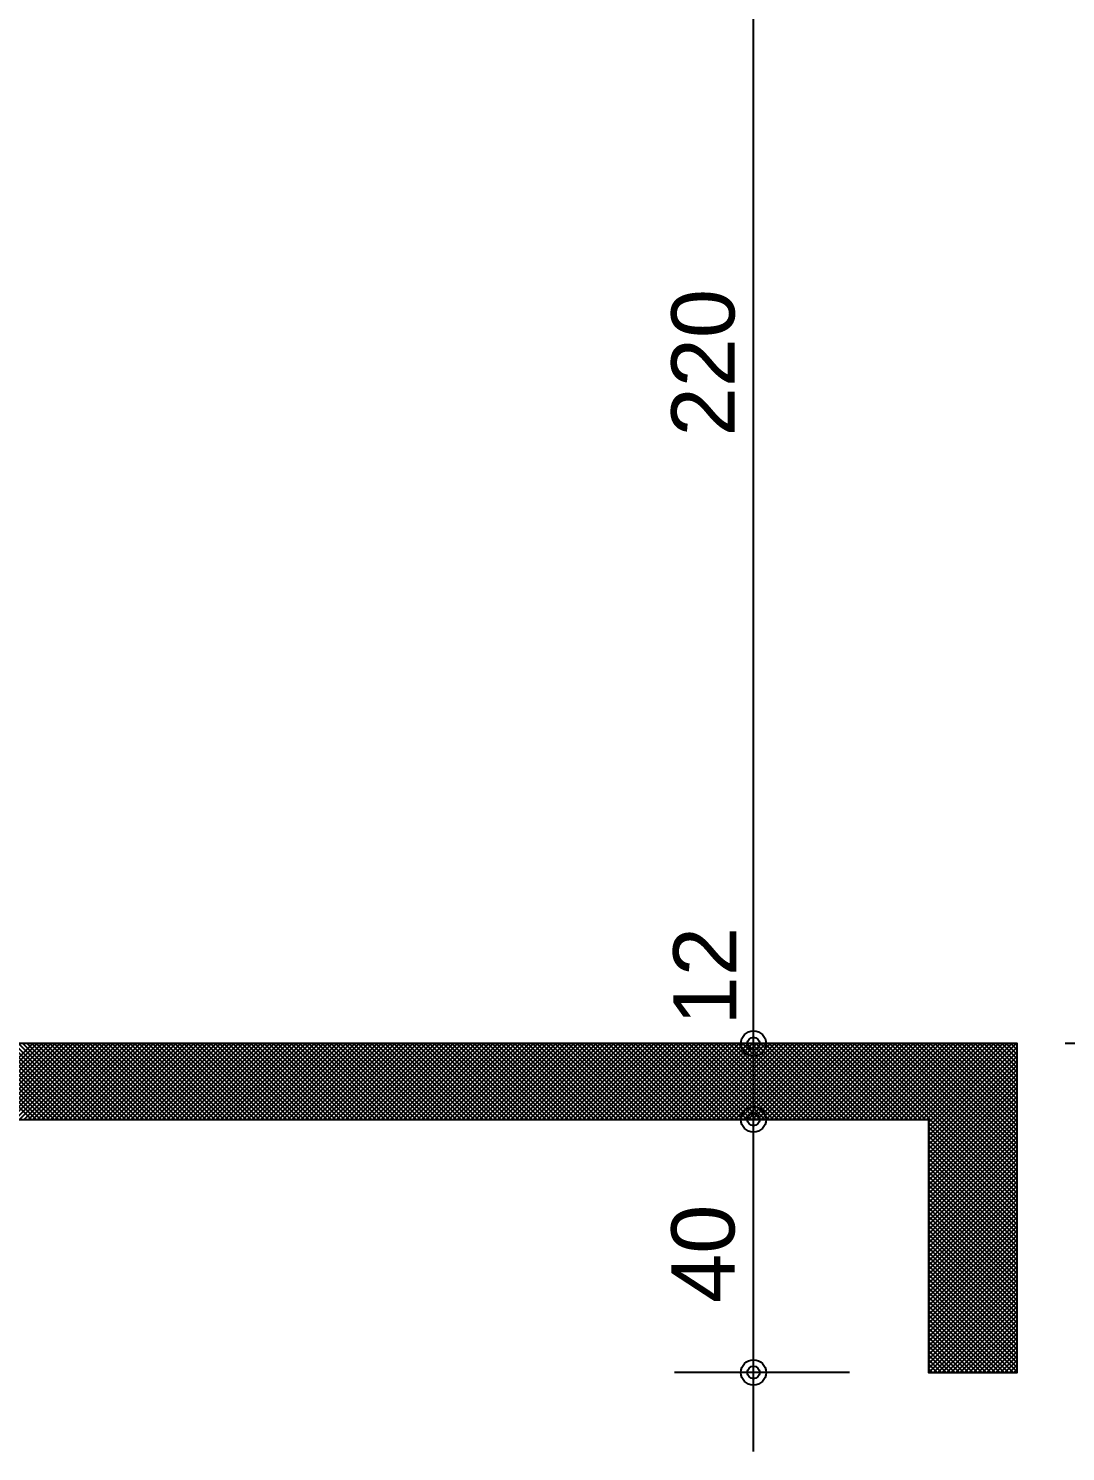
# Model space of a CAD drawing. Extents: x 0 to 119, y 0 to 84.
# Drawn here: x 63.924 to 67.206, y 27.901 to 32.401 of the extents above; entities that cross this region are included whole.
import ezdxf

# ---------------------------------------------------------------- set-up
doc = ezdxf.new("R2010")
doc.units = 0
doc.header["$MEASUREMENT"] = 0
doc.linetypes.add('ESTILO_TQS_0003', pattern=[1.5, 0.5, -0.4, 0.1, -0.5])
for name, color, linetype in [('29', 9, 'CONTINUOUS'), ('3', 7, 'CONTINUOUS'), ('32', 250, 'CONTINUOUS'), ('6', 178, 'CONTINUOUS')]:
    doc.layers.add(name, color=color, linetype=linetype)
doc.styles.add('TQS_ARIAL', font='arial.ttf')

msp = doc.modelspace()

# ---------------------------------------------------------------- linework, layer by layer
at = {"layer": '29', "color": 9, "linetype": 'Continuous'}
for p, q in [((63.694503, 29.191044), (63.934503, 28.951044)), ((63.698271, 28.951044), (63.938271, 29.191044)), ((63.708645, 29.191044), (63.948645, 28.951044)), ((63.712413, 28.951044), (63.952413, 29.191044)), ((63.722787, 29.191044), (63.962787, 28.951044)), ((63.726555, 28.951044), (63.966555, 29.191044)), ((63.736929, 29.191044), (63.976929, 28.951044)), ((63.740697, 28.951044), (63.980697, 29.191044)), ((63.751072, 29.191044), (63.991072, 28.951044)), ((63.754839, 28.951044), (63.994839, 29.191044)), ((63.765214, 29.191044), (64.005214, 28.951044)), ((63.768982, 28.951044), (64.008982, 29.191044)), ((63.779356, 29.191044), (64.019356, 28.951044)), ((63.783124, 28.951044), (64.023124, 29.191044)), ((63.793498, 29.191044), (64.033498, 28.951044)), ((63.797266, 28.951044), (64.037266, 29.191044)), ((63.80764, 29.191044), (64.04764, 28.951044)), ((63.811408, 28.951044), (64.051408, 29.191044)), ((63.821782, 29.191044), (64.061782, 28.951044)), ((63.82555, 28.951044), (64.06555, 29.191044)), ((63.835924, 29.191044), (64.075924, 28.951044)), ((63.839692, 28.951044), (64.079692, 29.191044)), ((63.850067, 29.191044), (64.090067, 28.951044)), ((63.853834, 28.951044), (64.093834, 29.191044)), ((63.864209, 29.191044), (64.104209, 28.951044)), ((63.867977, 28.951044), (64.107977, 29.191044)), ((63.878351, 29.191044), (64.118351, 28.951044)), ((63.882119, 28.951044), (64.122119, 29.191044)), ((63.892493, 29.191044), (64.132493, 28.951044)), ((63.896261, 28.951044), (64.136261, 29.191044)), ((63.906635, 29.191044), (64.146635, 28.951044)), ((63.910403, 28.951044), (64.150403, 29.191044)), ((63.920777, 29.191044), (64.160777, 28.951044)), ((63.924545, 28.951044), (64.164545, 29.191044)), ((63.934919, 29.191044), (64.174919, 28.951044)), ((63.938687, 28.951044), (64.178687, 29.191044)), ((63.949062, 29.191044), (64.189062, 28.951044)), ((63.952829, 28.951044), (64.192829, 29.191044)), ((63.963204, 29.191044), (64.203204, 28.951044)), ((63.966972, 28.951044), (64.206972, 29.191044)), ((63.977346, 29.191044), (64.217346, 28.951044)), ((63.981114, 28.951044), (64.221114, 29.191044)), ((63.991488, 29.191044), (64.231488, 28.951044)), ((63.995256, 28.951044), (64.235256, 29.191044)), ((64.00563, 29.191044), (64.24563, 28.951044)), ((64.009398, 28.951044), (64.249398, 29.191044)), ((64.019772, 29.191044), (64.259772, 28.951044)), ((64.02354, 28.951044), (64.26354, 29.191044)), ((64.033914, 29.191044), (64.273914, 28.951044)), ((64.037682, 28.951044), (64.277682, 29.191044)), ((64.048056, 29.191044), (64.288056, 28.951044)), ((64.051824, 28.951044), (64.291824, 29.191044)), ((64.062199, 29.191044), (64.302199, 28.951044)), ((64.065966, 28.951044), (64.305966, 29.191044)), ((64.076341, 29.191044), (64.316341, 28.951044)), ((64.080109, 28.951044), (64.320109, 29.191044)), ((64.090483, 29.191044), (64.330483, 28.951044)), ((64.094251, 28.951044), (64.334251, 29.191044)), ((64.104625, 29.191044), (64.344625, 28.951044)), ((64.108393, 28.951044), (64.348393, 29.191044)), ((64.118767, 29.191044), (64.358767, 28.951044)), ((64.122535, 28.951044), (64.362535, 29.191044)), ((64.132909, 29.191044), (64.372909, 28.951044)), ((64.136677, 28.951044), (64.376677, 29.191044)), ((64.147051, 29.191044), (64.387051, 28.951044)), ((64.150819, 28.951044), (64.390819, 29.191044)), ((64.161194, 29.191044), (64.401194, 28.951044)), ((64.164961, 28.951044), (64.404961, 29.191044)), ((64.175336, 29.191044), (64.415336, 28.951044)), ((64.179104, 28.951044), (64.419104, 29.191044)), ((64.189478, 29.191044), (64.429478, 28.951044)), ((64.193246, 28.951044), (64.433246, 29.191044)), ((64.20362, 29.191044), (64.44362, 28.951044)), ((64.207388, 28.951044), (64.447388, 29.191044)), ((64.217762, 29.191044), (64.457762, 28.951044)), ((64.22153, 28.951044), (64.46153, 29.191044)), ((64.231904, 29.191044), (64.471904, 28.951044)), ((64.235672, 28.951044), (64.475672, 29.191044)), ((64.246046, 29.191044), (64.486046, 28.951044)), ((64.249814, 28.951044), (64.489814, 29.191044)), ((64.260189, 29.191044), (64.500189, 28.951044)), ((64.263956, 28.951044), (64.503956, 29.191044)), ((64.274331, 29.191044), (64.514331, 28.951044)), ((64.278098, 28.951044), (64.518098, 29.191044)), ((64.288473, 29.191044), (64.528473, 28.951044)), ((64.292241, 28.951044), (64.532241, 29.191044)), ((64.302615, 29.191044), (64.542615, 28.951044)), ((64.306383, 28.951044), (64.546383, 29.191044)), ((64.316757, 29.191044), (64.556757, 28.951044)), ((64.320525, 28.951044), (64.560525, 29.191044)), ((64.330899, 29.191044), (64.570899, 28.951044)), ((64.334667, 28.951044), (64.574667, 29.191044)), ((64.345041, 29.191044), (64.585041, 28.951044)), ((64.348809, 28.951044), (64.588809, 29.191044)), ((64.359183, 29.191044), (64.599183, 28.951044)), ((64.362951, 28.951044), (64.602951, 29.191044)), ((64.373326, 29.191044), (64.613326, 28.951044)), ((64.377093, 28.951044), (64.617093, 29.191044)), ((64.387468, 29.191044), (64.627468, 28.951044)), ((64.391236, 28.951044), (64.631236, 29.191044)), ((64.40161, 29.191044), (64.64161, 28.951044)), ((64.405378, 28.951044), (64.645378, 29.191044)), ((64.415752, 29.191044), (64.655752, 28.951044)), ((64.41952, 28.951044), (64.65952, 29.191044)), ((64.429894, 29.191044), (64.669894, 28.951044)), ((64.433662, 28.951044), (64.673662, 29.191044)), ((64.444036, 29.191044), (64.684036, 28.951044)), ((64.447804, 28.951044), (64.687804, 29.191044)), ((64.458178, 29.191044), (64.698178, 28.951044)), ((64.461946, 28.951044), (64.701946, 29.191044)), ((64.472321, 29.191044), (64.712321, 28.951044)), ((64.476088, 28.951044), (64.716088, 29.191044)), ((64.486463, 29.191044), (64.726463, 28.951044)), ((64.490231, 28.951044), (64.730231, 29.191044)), ((64.500605, 29.191044), (64.740605, 28.951044)), ((64.504373, 28.951044), (64.744373, 29.191044)), ((64.514747, 29.191044), (64.754747, 28.951044)), ((64.518515, 28.951044), (64.758515, 29.191044)), ((64.528889, 29.191044), (64.768889, 28.951044)), ((64.532657, 28.951044), (64.772657, 29.191044)), ((64.543031, 29.191044), (64.783031, 28.951044)), ((64.546799, 28.951044), (64.786799, 29.191044)), ((64.557173, 29.191044), (64.797173, 28.951044)), ((64.560941, 28.951044), (64.800941, 29.191044)), ((64.571315, 29.191044), (64.811315, 28.951044)), ((64.575083, 28.951044), (64.815083, 29.191044)), ((64.585458, 29.191044), (64.825458, 28.951044)), ((64.589225, 28.951044), (64.829225, 29.191044)), ((64.5996, 29.191044), (64.8396, 28.951044)), ((64.603368, 28.951044), (64.843368, 29.191044)), ((64.613742, 29.191044), (64.853742, 28.951044)), ((64.61751, 28.951044), (64.85751, 29.191044)), ((64.627884, 29.191044), (64.867884, 28.951044)), ((64.631652, 28.951044), (64.871652, 29.191044)), ((64.642026, 29.191044), (64.882026, 28.951044)), ((64.645794, 28.951044), (64.885794, 29.191044)), ((64.656168, 29.191044), (64.896168, 28.951044)), ((64.659936, 28.951044), (64.899936, 29.191044)), ((64.67031, 29.191044), (64.91031, 28.951044)), ((64.674078, 28.951044), (64.914078, 29.191044)), ((64.684453, 29.191044), (64.924453, 28.951044)), ((64.68822, 28.951044), (64.92822, 29.191044)), ((64.698595, 29.191044), (64.938595, 28.951044)), ((64.702363, 28.951044), (64.942363, 29.191044)), ((64.712737, 29.191044), (64.952737, 28.951044)), ((64.716505, 28.951044), (64.956505, 29.191044)), ((64.726879, 29.191044), (64.966879, 28.951044)), ((64.730647, 28.951044), (64.970647, 29.191044)), ((64.741021, 29.191044), (64.981021, 28.951044)), ((64.744789, 28.951044), (64.984789, 29.191044)), ((64.755163, 29.191044), (64.995163, 28.951044)), ((64.758931, 28.951044), (64.998931, 29.191044)), ((64.769305, 29.191044), (65.009305, 28.951044)), ((64.773073, 28.951044), (65.013073, 29.191044)), ((64.783448, 29.191044), (65.023448, 28.951044)), ((64.787215, 28.951044), (65.027215, 29.191044)), ((64.79759, 29.191044), (65.03759, 28.951044)), ((64.801358, 28.951044), (65.041358, 29.191044)), ((64.811732, 29.191044), (65.051732, 28.951044)), ((64.8155, 28.951044), (65.0555, 29.191044)), ((64.825874, 29.191044), (65.065874, 28.951044)), ((64.829642, 28.951044), (65.069642, 29.191044)), ((64.840016, 29.191044), (65.080016, 28.951044)), ((64.843784, 28.951044), (65.083784, 29.191044)), ((64.854158, 29.191044), (65.094158, 28.951044)), ((64.857926, 28.951044), (65.097926, 29.191044)), ((64.8683, 29.191044), (65.1083, 28.951044)), ((64.872068, 28.951044), (65.112068, 29.191044)), ((64.882442, 29.191044), (65.122442, 28.951044)), ((64.88621, 28.951044), (65.12621, 29.191044)), ((64.896585, 29.191044), (65.136585, 28.951044)), ((64.900352, 28.951044), (65.140352, 29.191044)), ((64.910727, 29.191044), (65.150727, 28.951044)), ((64.914495, 28.951044), (65.154495, 29.191044)), ((64.924869, 29.191044), (65.164869, 28.951044)), ((64.928637, 28.951044), (65.168637, 29.191044)), ((64.939011, 29.191044), (65.179011, 28.951044)), ((64.942779, 28.951044), (65.182779, 29.191044)), ((64.953153, 29.191044), (65.193153, 28.951044)), ((64.956921, 28.951044), (65.196921, 29.191044)), ((64.967295, 29.191044), (65.207295, 28.951044)), ((64.971063, 28.951044), (65.211063, 29.191044)), ((64.981437, 29.191044), (65.221437, 28.951044)), ((64.985205, 28.951044), (65.225205, 29.191044)), ((64.99558, 29.191044), (65.23558, 28.951044)), ((64.999347, 28.951044), (65.239347, 29.191044)), ((65.009722, 29.191044), (65.249722, 28.951044)), ((65.01349, 28.951044), (65.25349, 29.191044)), ((65.023864, 29.191044), (65.263864, 28.951044)), ((65.027632, 28.951044), (65.267632, 29.191044)), ((65.038006, 29.191044), (65.278006, 28.951044)), ((65.041774, 28.951044), (65.281774, 29.191044)), ((65.052148, 29.191044), (65.292148, 28.951044)), ((65.055916, 28.951044), (65.295916, 29.191044)), ((65.06629, 29.191044), (65.30629, 28.951044)), ((65.070058, 28.951044), (65.310058, 29.191044)), ((65.080432, 29.191044), (65.320432, 28.951044)), ((65.0842, 28.951044), (65.3242, 29.191044)), ((65.094575, 29.191044), (65.334575, 28.951044)), ((65.098342, 28.951044), (65.338342, 29.191044)), ((65.108717, 29.191044), (65.348717, 28.951044)), ((65.112484, 28.951044), (65.352484, 29.191044)), ((65.122859, 29.191044), (65.362859, 28.951044)), ((65.126627, 28.951044), (65.366627, 29.191044)), ((65.137001, 29.191044), (65.377001, 28.951044)), ((65.140769, 28.951044), (65.380769, 29.191044)), ((65.151143, 29.191044), (65.391143, 28.951044)), ((65.154911, 28.951044), (65.394911, 29.191044)), ((65.165285, 29.191044), (65.405285, 28.951044)), ((65.169053, 28.951044), (65.409053, 29.191044)), ((65.179427, 29.191044), (65.419427, 28.951044)), ((65.183195, 28.951044), (65.423195, 29.191044)), ((65.193569, 29.191044), (65.433569, 28.951044)), ((65.197337, 28.951044), (65.437337, 29.191044)), ((65.207712, 29.191044), (65.447712, 28.951044)), ((65.211479, 28.951044), (65.451479, 29.191044)), ((65.221854, 29.191044), (65.461854, 28.951044)), ((65.225622, 28.951044), (65.465622, 29.191044)), ((65.235996, 29.191044), (65.475996, 28.951044)), ((65.239764, 28.951044), (65.479764, 29.191044)), ((65.250138, 29.191044), (65.490138, 28.951044)), ((65.253906, 28.951044), (65.493906, 29.191044)), ((65.26428, 29.191044), (65.50428, 28.951044)), ((65.268048, 28.951044), (65.508048, 29.191044)), ((65.278422, 29.191044), (65.518422, 28.951044)), ((65.28219, 28.951044), (65.52219, 29.191044)), ((65.292564, 29.191044), (65.532564, 28.951044)), ((65.296332, 28.951044), (65.536332, 29.191044)), ((65.306707, 29.191044), (65.546707, 28.951044)), ((65.310474, 28.951044), (65.550474, 29.191044)), ((65.320849, 29.191044), (65.560849, 28.951044)), ((65.324617, 28.951044), (65.564617, 29.191044)), ((65.334991, 29.191044), (65.574991, 28.951044)), ((65.338759, 28.951044), (65.578759, 29.191044)), ((65.349133, 29.191044), (65.589133, 28.951044)), ((65.352901, 28.951044), (65.592901, 29.191044)), ((65.363275, 29.191044), (65.603275, 28.951044)), ((65.367043, 28.951044), (65.607043, 29.191044)), ((65.377417, 29.191044), (65.617417, 28.951044)), ((65.381185, 28.951044), (65.621185, 29.191044)), ((65.391559, 29.191044), (65.631559, 28.951044)), ((65.395327, 28.951044), (65.635327, 29.191044)), ((65.405701, 29.191044), (65.645701, 28.951044)), ((65.409469, 28.951044), (65.649469, 29.191044)), ((65.419844, 29.191044), (65.659844, 28.951044)), ((65.423611, 28.951044), (65.663611, 29.191044)), ((65.433986, 29.191044), (65.673986, 28.951044)), ((65.437754, 28.951044), (65.677754, 29.191044)), ((65.448128, 29.191044), (65.688128, 28.951044)), ((65.451896, 28.951044), (65.691896, 29.191044)), ((65.46227, 29.191044), (65.70227, 28.951044)), ((65.466038, 28.951044), (65.706038, 29.191044)), ((65.476412, 29.191044), (65.716412, 28.951044)), ((65.48018, 28.951044), (65.72018, 29.191044)), ((65.490554, 29.191044), (65.730554, 28.951044)), ((65.494322, 28.951044), (65.734322, 29.191044)), ((65.504696, 29.191044), (65.744696, 28.951044)), ((65.508464, 28.951044), (65.748464, 29.191044)), ((65.518839, 29.191044), (65.758839, 28.951044)), ((65.522606, 28.951044), (65.762606, 29.191044)), ((65.532981, 29.191044), (65.772981, 28.951044)), ((65.536749, 28.951044), (65.776749, 29.191044)), ((65.547123, 29.191044), (65.787123, 28.951044)), ((65.550891, 28.951044), (65.790891, 29.191044)), ((65.561265, 29.191044), (65.801265, 28.951044)), ((65.565033, 28.951044), (65.805033, 29.191044)), ((65.575407, 29.191044), (65.815407, 28.951044)), ((65.579175, 28.951044), (65.819175, 29.191044)), ((65.589549, 29.191044), (65.829549, 28.951044)), ((65.593317, 28.951044), (65.833317, 29.191044)), ((65.603691, 29.191044), (65.843691, 28.951044)), ((65.607459, 28.951044), (65.847459, 29.191044)), ((65.617834, 29.191044), (65.857834, 28.951044)), ((65.621601, 28.951044), (65.861601, 29.191044)), ((65.631976, 29.191044), (65.871976, 28.951044)), ((65.635744, 28.951044), (65.875744, 29.191044)), ((65.646118, 29.191044), (65.886118, 28.951044)), ((65.649886, 28.951044), (65.889886, 29.191044)), ((65.66026, 29.191044), (65.90026, 28.951044)), ((65.664028, 28.951044), (65.904028, 29.191044)), ((65.674402, 29.191044), (65.914402, 28.951044)), ((65.67817, 28.951044), (65.91817, 29.191044)), ((65.688544, 29.191044), (65.928544, 28.951044)), ((65.692312, 28.951044), (65.932312, 29.191044)), ((65.702686, 29.191044), (65.942686, 28.951044)), ((65.706454, 28.951044), (65.946454, 29.191044)), ((65.716828, 29.191044), (65.956828, 28.951044)), ((65.720596, 28.951044), (65.960596, 29.191044)), ((65.730971, 29.191044), (65.970971, 28.951044)), ((65.734738, 28.951044), (65.974738, 29.191044)), ((65.745113, 29.191044), (65.985113, 28.951044)), ((65.748881, 28.951044), (65.988881, 29.191044)), ((65.759255, 29.191044), (65.999255, 28.951044)), ((65.763023, 28.951044), (66.003023, 29.191044)), ((65.773397, 29.191044), (66.013397, 28.951044)), ((65.777165, 28.951044), (66.017165, 29.191044)), ((65.787539, 29.191044), (66.027539, 28.951044)), ((65.791307, 28.951044), (66.031307, 29.191044)), ((65.801681, 29.191044), (66.041681, 28.951044)), ((65.805449, 28.951044), (66.045449, 29.191044)), ((65.815823, 29.191044), (66.055823, 28.951044)), ((65.819591, 28.951044), (66.059591, 29.191044)), ((65.829966, 29.191044), (66.069966, 28.951044)), ((65.833733, 28.951044), (66.073733, 29.191044)), ((65.844108, 29.191044), (66.084108, 28.951044)), ((65.847876, 28.951044), (66.087876, 29.191044)), ((65.85825, 29.191044), (66.09825, 28.951044)), ((65.862018, 28.951044), (66.102018, 29.191044)), ((65.872392, 29.191044), (66.112392, 28.951044)), ((65.87616, 28.951044), (66.11616, 29.191044)), ((65.886534, 29.191044), (66.126534, 28.951044)), ((65.890302, 28.951044), (66.130302, 29.191044)), ((65.900676, 29.191044), (66.140676, 28.951044)), ((65.904444, 28.951044), (66.144444, 29.191044)), ((65.914818, 29.191044), (66.154818, 28.951044)), ((65.918586, 28.951044), (66.158586, 29.191044)), ((65.928961, 29.191044), (66.168961, 28.951044)), ((65.932728, 28.951044), (66.172728, 29.191044)), ((65.943103, 29.191044), (66.183103, 28.951044)), ((65.94687, 28.951044), (66.18687, 29.191044)), ((65.957245, 29.191044), (66.197245, 28.951044)), ((65.961013, 28.951044), (66.201013, 29.191044)), ((65.971387, 29.191044), (66.211387, 28.951044)), ((65.975155, 28.951044), (66.215155, 29.191044)), ((65.985529, 29.191044), (66.225529, 28.951044)), ((65.989297, 28.951044), (66.229297, 29.191044)), ((65.999671, 29.191044), (66.239671, 28.951044)), ((66.003439, 28.951044), (66.243439, 29.191044)), ((66.013813, 29.191044), (66.253813, 28.951044)), ((66.017581, 28.951044), (66.257581, 29.191044)), ((66.027955, 29.191044), (66.267955, 28.951044)), ((66.031723, 28.951044), (66.271723, 29.191044)), ((66.042098, 29.191044), (66.282098, 28.951044)), ((66.045865, 28.951044), (66.285865, 29.191044)), ((66.05624, 29.191044), (66.29624, 28.951044)), ((66.060008, 28.951044), (66.300008, 29.191044)), ((66.070382, 29.191044), (66.310382, 28.951044)), ((66.07415, 28.951044), (66.31415, 29.191044)), ((66.084524, 29.191044), (66.324524, 28.951044)), ((66.088292, 28.951044), (66.328292, 29.191044)), ((66.098666, 29.191044), (66.338666, 28.951044)), ((66.102434, 28.951044), (66.342434, 29.191044)), ((66.112808, 29.191044), (66.352808, 28.951044)), ((66.116576, 28.951044), (66.356576, 29.191044)), ((66.12695, 29.191044), (66.36695, 28.951044)), ((66.130718, 28.951044), (66.370718, 29.191044)), ((66.141093, 29.191044), (66.381093, 28.951044)), ((66.14486, 28.951044), (66.38486, 29.191044)), ((66.155235, 29.191044), (66.395235, 28.951044)), ((66.159003, 28.951044), (66.399003, 29.191044)), ((66.169377, 29.191044), (66.409377, 28.951044)), ((66.173145, 28.951044), (66.413145, 29.191044)), ((66.183519, 29.191044), (66.423519, 28.951044)), ((66.187287, 28.951044), (66.427287, 29.191044)), ((66.197661, 29.191044), (66.437661, 28.951044)), ((66.201429, 28.951044), (66.441429, 29.191044)), ((66.211803, 29.191044), (66.451803, 28.951044)), ((66.215571, 28.951044), (66.455571, 29.191044)), ((66.225945, 29.191044), (66.465945, 28.951044)), ((66.229713, 28.951044), (66.469713, 29.191044)), ((66.240087, 29.191044), (66.480087, 28.951044)), ((66.243855, 28.951044), (66.483855, 29.191044)), ((66.25423, 29.191044), (66.49423, 28.951044)), ((66.257997, 28.951044), (66.497997, 29.191044)), ((66.268372, 29.191044), (66.508372, 28.951044)), ((66.27214, 28.951044), (66.51214, 29.191044)), ((66.282514, 29.191044), (66.522514, 28.951044)), ((66.286282, 28.951044), (66.526282, 29.191044)), ((66.296656, 29.191044), (66.536656, 28.951044)), ((66.300424, 28.951044), (66.540424, 29.191044)), ((66.310798, 29.191044), (66.550798, 28.951044)), ((66.314566, 28.951044), (66.554566, 29.191044)), ((66.32494, 29.191044), (66.56494, 28.951044)), ((66.328708, 28.951044), (66.568708, 29.191044)), ((66.339082, 29.191044), (66.579082, 28.951044)), ((66.34285, 28.951044), (66.58285, 29.191044)), ((66.353225, 29.191044), (66.593225, 28.951044)), ((66.356992, 28.951044), (66.596992, 29.191044)), ((66.367367, 29.191044), (66.607367, 28.951044)), ((66.371135, 28.951044), (66.611135, 29.191044)), ((66.381509, 29.191044), (66.621509, 28.951044)), ((66.385277, 28.951044), (66.625277, 29.191044)), ((66.395651, 29.191044), (66.635651, 28.951044)), ((66.399419, 28.951044), (66.639419, 29.191044)), ((66.409793, 29.191044), (66.649793, 28.951044)), ((66.413561, 28.951044), (66.653561, 29.191044)), ((66.423935, 29.191044), (66.663935, 28.951044)), ((66.427703, 28.951044), (66.667703, 29.191044)), ((66.438077, 29.191044), (66.678077, 28.951044)), ((66.441845, 28.951044), (66.681845, 29.191044)), ((66.45222, 29.191044), (66.69222, 28.951044)), ((66.455987, 28.951044), (66.695987, 29.191044)), ((66.466362, 29.191044), (66.706362, 28.951044)), ((66.47013, 28.951044), (66.71013, 29.191044)), ((66.480504, 29.191044), (66.720504, 28.951044)), ((66.484272, 28.951044), (66.724272, 29.191044)), ((66.494646, 29.191044), (66.734646, 28.951044)), ((66.498414, 28.951044), (66.738414, 29.191044)), ((66.508788, 29.191044), (66.748788, 28.951044)), ((66.512556, 28.951044), (66.752556, 29.191044)), ((66.52293, 29.191044), (66.76293, 28.951044)), ((66.526698, 28.951044), (66.766698, 29.191044)), ((66.537072, 29.191044), (67.052083, 28.676033)), ((66.54084, 28.951044), (66.78084, 29.191044)), ((66.551214, 29.191044), (67.052083, 28.690176)), ((66.554982, 28.951044), (66.794982, 29.191044)), ((66.565357, 29.191044), (67.052083, 28.704318)), ((66.569124, 28.951044), (66.809124, 29.191044)), ((66.579499, 29.191044), (67.052083, 28.71846)), ((66.583267, 28.951044), (66.823267, 29.191044)), ((66.593641, 29.191044), (67.052083, 28.732602)), ((66.597409, 28.951044), (66.837409, 29.191044)), ((66.607783, 29.191044), (67.052083, 28.746744)), ((66.611551, 28.951044), (66.851551, 29.191044)), ((66.621925, 29.191044), (67.052083, 28.760886)), ((66.625693, 28.951044), (66.865693, 29.191044)), ((66.636067, 29.191044), (67.052083, 28.775028)), ((66.639835, 28.951044), (66.879835, 29.191044)), ((66.650209, 29.191044), (67.052083, 28.78917)), ((66.653977, 28.951044), (66.893977, 29.191044)), ((66.664352, 29.191044), (67.052083, 28.803313)), ((66.668119, 28.951044), (66.908119, 29.191044)), ((66.678494, 29.191044), (67.052083, 28.817455)), ((66.682262, 28.951044), (66.922262, 29.191044)), ((66.692636, 29.191044), (67.052083, 28.831597)), ((66.696404, 28.951044), (66.936404, 29.191044)), ((66.706778, 29.191044), (67.052083, 28.845739)), ((66.710546, 28.951044), (66.950546, 29.191044)), ((66.72092, 29.191044), (67.052083, 28.859881)), ((66.724688, 28.951044), (66.964688, 29.191044)), ((66.735062, 29.191044), (67.052083, 28.874023)), ((66.73883, 28.951044), (66.97883, 29.191044)), ((66.749204, 29.191044), (67.052083, 28.888165)), ((66.752972, 28.951044), (66.992972, 29.191044)), ((66.763347, 29.191044), (67.052083, 28.902308)), ((66.767114, 28.951044), (67.007114, 29.191044)), ((66.772083, 28.913586), (67.049541, 29.191044)), ((66.772083, 28.927728), (67.035399, 29.191044)), ((66.772083, 28.94187), (67.021256, 29.191044)), ((66.772083, 28.899443), (67.052083, 29.179443)), ((66.772083, 28.885301), (67.052083, 29.165301)), ((66.777489, 29.191044), (67.052083, 28.91645)), ((66.791631, 29.191044), (67.052083, 28.930592)), ((66.805773, 29.191044), (67.052083, 28.944734)), ((66.819915, 29.191044), (67.052083, 28.958876)), ((66.834057, 29.191044), (67.052083, 28.973018)), ((66.848199, 29.191044), (67.052083, 28.98716)), ((66.862341, 29.191044), (67.052083, 29.001302)), ((66.876484, 29.191044), (67.052083, 29.015445)), ((66.890626, 29.191044), (67.052083, 29.029587)), ((66.904768, 29.191044), (67.052083, 29.043729)), ((66.91891, 29.191044), (67.052083, 29.057871)), ((66.933052, 29.191044), (67.052083, 29.072013)), ((66.947194, 29.191044), (67.052083, 29.086155)), ((66.961336, 29.191044), (67.052083, 29.100297)), ((66.975479, 29.191044), (67.052083, 29.11444)), ((66.989621, 29.191044), (67.052083, 29.128582)), ((67.003763, 29.191044), (67.052083, 29.142724)), ((67.017905, 29.191044), (67.052083, 29.156866)), ((67.032047, 29.191044), (67.052083, 29.171008)), ((67.046189, 29.191044), (67.052083, 29.18515)), ((66.772083, 28.871159), (67.052083, 29.151159)), ((66.772083, 28.857017), (67.052083, 29.137017)), ((66.772083, 28.842875), (67.052083, 29.122875)), ((66.772083, 28.828733), (67.052083, 29.108733)), ((66.772083, 28.814591), (67.052083, 29.094591)), ((66.772083, 28.800449), (67.052083, 29.080449)), ((66.772083, 28.786306), (67.052083, 29.066306)), ((66.772083, 28.772164), (67.052083, 29.052164)), ((66.772083, 28.758022), (67.052083, 29.038022)), ((66.772083, 28.74388), (67.052083, 29.02388)), ((66.772083, 28.729738), (67.052083, 29.009738)), ((66.772083, 28.715596), (67.052083, 28.995596)), ((66.772083, 28.701454), (67.052083, 28.981454)), ((66.772083, 28.687311), (67.052083, 28.967311)), ((66.772083, 28.673169), (67.052083, 28.953169)), ((66.772083, 28.941891), (67.052083, 28.661891)), ((66.772083, 28.659027), (67.052083, 28.939027)), ((66.772083, 28.927749), (67.052083, 28.647749)), ((66.772083, 28.644885), (67.052083, 28.924885)), ((66.772083, 28.913607), (67.052083, 28.633607)), ((66.772083, 28.630743), (67.052083, 28.910743)), ((66.772083, 28.899465), (67.052083, 28.619465)), ((66.772083, 28.616601), (67.052083, 28.896601)), ((66.772083, 28.885323), (67.052083, 28.605323)), ((66.772083, 28.602459), (67.052083, 28.882459)), ((66.772083, 28.871181), (67.052083, 28.591181)), ((66.772083, 28.588316), (67.052083, 28.868316)), ((66.772083, 28.857038), (67.052083, 28.577038)), ((66.772083, 28.574174), (67.052083, 28.854174)), ((66.772083, 28.842896), (67.052083, 28.562896)), ((66.772083, 28.560032), (67.052083, 28.840032)), ((66.772083, 28.828754), (67.052083, 28.548754)), ((66.772083, 28.54589), (67.052083, 28.82589)), ((66.772083, 28.814612), (67.052083, 28.534612)), ((66.772083, 28.531748), (67.052083, 28.811748)), ((66.772083, 28.80047), (67.052083, 28.52047)), ((66.772083, 28.517606), (67.052083, 28.797606)), ((66.772083, 28.786328), (67.052083, 28.506328)), ((66.772083, 28.503464), (67.052083, 28.783464)), ((66.772083, 28.772186), (67.052083, 28.492186)), ((66.772083, 28.489322), (67.052083, 28.769322)), ((66.772083, 28.758043), (67.052083, 28.478043)), ((66.772083, 28.475179), (67.052083, 28.755179)), ((66.772083, 28.743901), (67.052083, 28.463901)), ((66.772083, 28.461037), (67.052083, 28.741037)), ((66.772083, 28.729759), (67.052083, 28.449759)), ((66.772083, 28.446895), (67.052083, 28.726895)), ((66.772083, 28.715617), (67.052083, 28.435617)), ((66.772083, 28.432753), (67.052083, 28.712753)), ((66.772083, 28.701475), (67.052083, 28.421475)), ((66.772083, 28.418611), (67.052083, 28.698611)), ((66.772083, 28.687333), (67.052083, 28.407333)), ((66.772083, 28.404469), (67.052083, 28.684469)), ((66.772083, 28.673191), (67.052083, 28.393191)), ((66.772083, 28.390327), (67.052083, 28.670327)), ((66.772083, 28.659049), (67.052083, 28.379049)), ((66.772083, 28.376184), (67.052083, 28.656184)), ((66.772083, 28.644906), (67.052083, 28.364906)), ((66.772083, 28.362042), (67.052083, 28.642042)), ((66.772083, 28.630764), (67.052083, 28.350764)), ((66.772083, 28.3479), (67.052083, 28.6279)), ((66.772083, 28.616622), (67.052083, 28.336622)), ((66.772083, 28.333758), (67.052083, 28.613758)), ((66.772083, 28.60248), (67.052083, 28.32248)), ((66.772083, 28.319616), (67.052083, 28.599616)), ((66.772083, 28.588338), (67.052083, 28.308338)), ((66.772083, 28.305474), (67.052083, 28.585474)), ((66.772083, 28.574196), (67.052083, 28.294196)), ((66.772083, 28.291332), (67.052083, 28.571332)), ((66.772083, 28.560054), (67.052083, 28.280054)), ((66.772083, 28.277189), (67.052083, 28.557189)), ((66.772083, 28.545911), (67.052083, 28.265911)), ((66.772083, 28.263047), (67.052083, 28.543047)), ((66.772083, 28.531769), (67.052083, 28.251769)), ((66.772083, 28.248905), (67.052083, 28.528905)), ((66.772083, 28.517627), (67.052083, 28.237627)), ((66.772083, 28.234763), (67.052083, 28.514763)), ((66.772083, 28.503485), (67.052083, 28.223485)), ((66.772083, 28.220621), (67.052083, 28.500621)), ((66.772083, 28.489343), (67.052083, 28.209343)), ((66.772083, 28.206479), (67.052083, 28.486479)), ((66.772083, 28.475201), (67.052083, 28.195201)), ((66.772083, 28.192337), (67.052083, 28.472337)), ((66.772083, 28.461059), (67.052083, 28.181059)), ((66.772083, 28.178195), (67.052083, 28.458195)), ((66.772083, 28.446916), (67.052083, 28.166916)), ((66.772083, 28.164052), (67.052083, 28.444052)), ((66.772083, 28.432774), (67.052083, 28.152774)), ((66.772083, 28.418632), (67.039671, 28.151044)), ((66.772083, 28.40449), (67.025529, 28.151044)), ((66.773216, 28.151044), (67.052083, 28.42991)), ((66.787358, 28.151044), (67.052083, 28.415768)), ((66.8015, 28.151044), (67.052083, 28.401626)), ((66.772083, 28.390348), (67.011387, 28.151044)), ((66.772083, 28.376206), (66.997245, 28.151044)), ((66.772083, 28.362064), (66.983103, 28.151044)), ((66.815642, 28.151044), (67.052083, 28.387484)), ((66.829785, 28.151044), (67.052083, 28.373342)), ((66.843927, 28.151044), (67.052083, 28.3592)), ((66.772083, 28.347922), (66.968961, 28.151044)), ((66.772083, 28.333779), (66.954818, 28.151044)), ((66.772083, 28.319637), (66.940676, 28.151044)), ((66.772083, 28.305495), (66.926534, 28.151044)), ((66.858069, 28.151044), (67.052083, 28.345057)), ((66.872211, 28.151044), (67.052083, 28.330915)), ((66.886353, 28.151044), (67.052083, 28.316773)), ((66.772083, 28.291353), (66.912392, 28.151044)), ((66.772083, 28.277211), (66.89825, 28.151044)), ((66.772083, 28.263069), (66.884108, 28.151044)), ((66.900495, 28.151044), (67.052083, 28.302631)), ((66.914637, 28.151044), (67.052083, 28.288489)), ((66.92878, 28.151044), (67.052083, 28.274347)), ((66.942922, 28.151044), (67.052083, 28.260205)), ((66.772083, 28.248927), (66.869966, 28.151044)), ((66.772083, 28.234784), (66.855823, 28.151044)), ((66.772083, 28.220642), (66.841681, 28.151044)), ((66.957064, 28.151044), (67.052083, 28.246063)), ((66.971206, 28.151044), (67.052083, 28.23192)), ((66.985348, 28.151044), (67.052083, 28.217778)), ((66.772083, 28.2065), (66.827539, 28.151044)), ((66.772083, 28.192358), (66.813397, 28.151044)), ((66.772083, 28.178216), (66.799255, 28.151044)), ((66.99949, 28.151044), (67.052083, 28.203636)), ((67.013632, 28.151044), (67.052083, 28.189494)), ((67.027775, 28.151044), (67.052083, 28.175352)), ((66.772083, 28.164074), (66.785113, 28.151044)), ((67.041917, 28.151044), (67.052083, 28.16121))]:
    msp.add_line(p, q, dxfattribs=at)
msp.add_lwpolyline([(60.672083, 29.191044), (60.672083, 28.951044), (66.772083, 28.951044), (66.772083, 28.151044), (67.052083, 28.151044), (67.052083, 28.951044), (67.052083, 29.191044), (60.672083, 29.191044)], dxfattribs=at)
at = {"layer": '3', "color": 7, "linetype": 'ESTILO_TQS_0003'}
msp.add_line((72.703917, 29.191044), (58.795807, 29.191044), dxfattribs=at)
at = {"layer": '32', "color": 250, "linetype": 'Continuous'}
for p, q in [((66.21835, 28.941044), (66.21835, 33.841044)), ((66.21835, 28.701044), (66.21835, 29.441044)), ((66.522083, 29.191044), (65.96835, 29.191044)), ((66.522083, 29.191044), (65.96835, 29.191044)), ((66.21835, 27.901044), (66.21835, 29.201044)), ((66.772083, 29.191044), (66.772083, 29.191044)), ((66.772083, 29.191044), (66.772083, 29.191044)), ((66.522083, 28.951044), (65.96835, 28.951044)), ((66.522083, 28.951044), (65.96835, 28.951044)), ((66.772083, 28.951044), (66.772083, 28.951044)), ((66.772083, 28.951044), (66.772083, 28.951044)), ((66.522083, 28.151044), (65.96835, 28.151044)), ((66.772083, 28.151044), (66.772083, 28.151044))]:
    msp.add_line(p, q, dxfattribs=at)
for centre, radius in [((66.21835, 29.191044), 0.04), ((66.21835, 29.191044), 0.04), ((66.21835, 29.191044), 0.02), ((66.21835, 29.191044), 0.02), ((66.21835, 28.951044), 0.04), ((66.21835, 28.951044), 0.04), ((66.21835, 28.951044), 0.02), ((66.21835, 28.951044), 0.02), ((66.21835, 28.151044), 0.04), ((66.21835, 28.151044), 0.02)]:
    msp.add_circle(centre, radius, dxfattribs=at)
at = {"layer": '6', "color": 178, "linetype": 'Continuous'}
msp.add_lwpolyline([(60.672083, 29.191044), (60.672083, 28.951044), (66.772083, 28.951044), (66.772083, 28.151044), (67.052083, 28.151044), (67.052083, 28.951044), (67.052083, 29.191044), (60.672083, 29.191044)], dxfattribs=at)

# ---------------------------------------------------------------- texts
at = {"layer": '32', "color": 250, "linetype": 'Continuous', "style": 'TQS_ARIAL'}
for s, p in [('220', (66.15835, 31.111044)), ('12', (66.164416, 29.248805)), ('40', (66.15835, 28.371044))]:
    msp.add_text(s, height=0.2, rotation=90, dxfattribs=at).set_placement(p)

doc.saveas('drawing.dxf')
